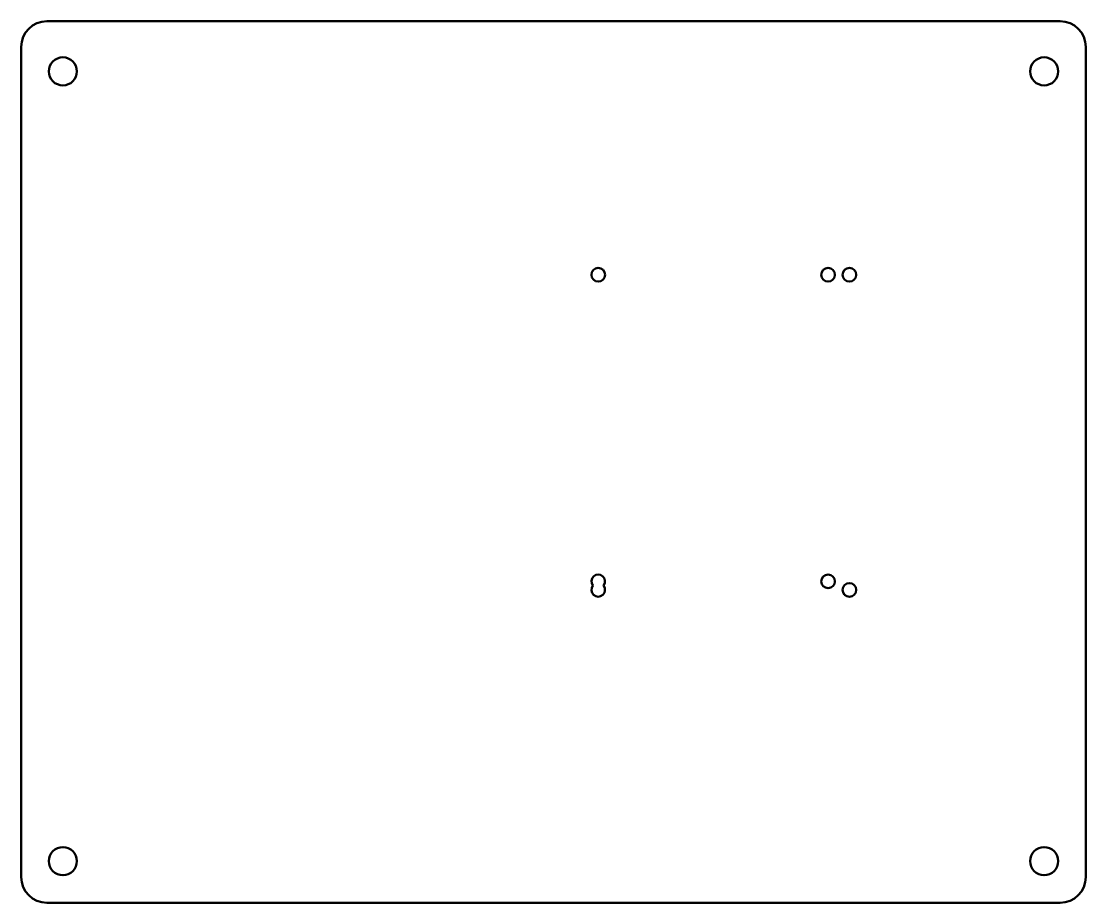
# Model space of a CAD drawing. Header units: inches. Extents: x 0 to 250, y 0 to 207.
import ezdxf

# ---------------------------------------------------------------- set-up
doc = ezdxf.new("R2010")
doc.units = ezdxf.units.IN
doc.header["$MEASUREMENT"] = 0
doc.layers.add('Visible (ANSI)', color=7, linetype='Continuous', lineweight=50)

# ---------------------------------------------------------------- blocks, each defined once
blk = doc.blocks.new('3DOF250-V002-CEAF001_Sheet_3DOF250-V002-CEAF001')
at = {"layer": 'Visible (ANSI)'}
for p, q in [((-119, 103.5), (119, 103.5)), ((-125, -97.5), (-125, 97.5)), ((125, 97.5), (125, -97.5)), ((119, -103.5), (-119, -103.5))]:
    blk.add_line(p, q, dxfattribs=at)
for centre, radius in [((-115.24, 91.74), 3.3), ((115.24, 91.74), 3.3), ((10.5, 43.97), 1.6), ((64.5, 43.97), 1.6), ((69.5, 43.97), 1.6), ((64.5, -28.03), 1.6), ((69.5, -30.03), 1.6), ((-115.24, -93.74), 3.3), ((115.24, -93.74), 3.3)]:
    blk.add_circle(centre, radius, dxfattribs=at)
at = {"layer": 'Visible (ANSI)', "extrusion": (0, 0, -1)}
for centre, radius, start, end in [((119, 97.5), 6, 0, 90), ((-119, 97.5), 6, 90, 180), ((-10.5, -28.03), 1.6, 321.3178, 218.6822), ((-10.5, -30.03), 1.6, 141.3178, 38.6822), ((-119, -97.5), 6, 180, 270), ((119, -97.5), 6, 270, 360)]:
    blk.add_arc(centre, radius, start, end, dxfattribs=at)

msp = doc.modelspace()

# ---------------------------------------------------------------- block references
msp.add_blockref('3DOF250-V002-CEAF001_Sheet_3DOF250-V002-CEAF001', (125, 103.5))

doc.saveas('drawing.dxf')
